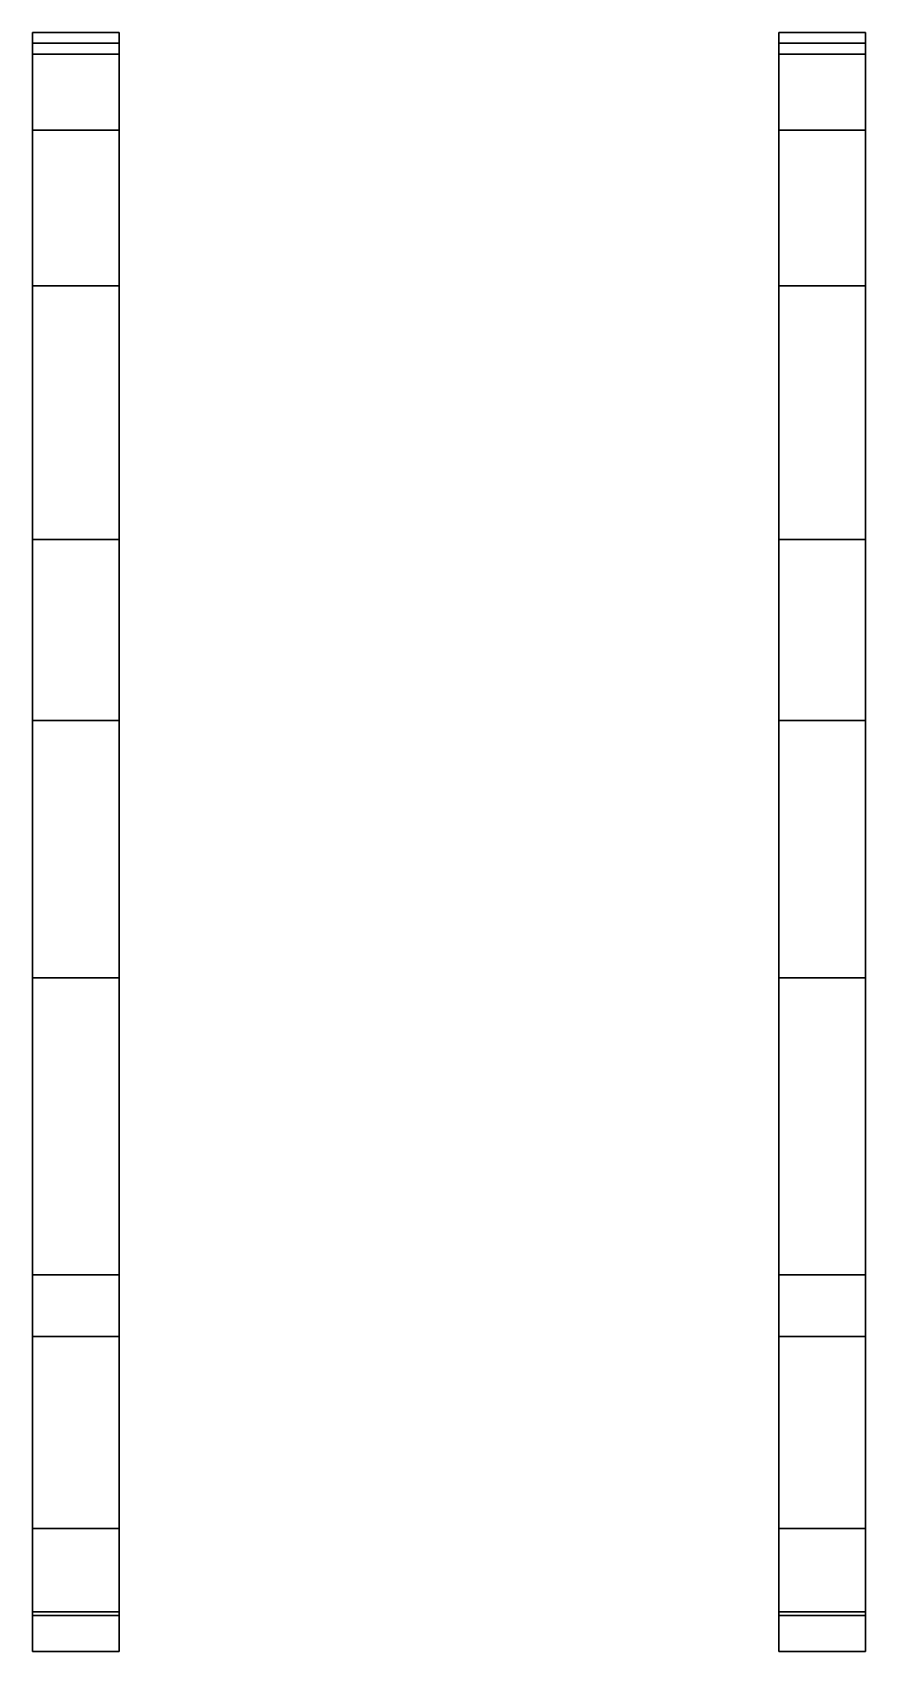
# Model space of a CAD drawing. Extents: x -1.15 to 1.15, y -2.27 to 2.2.
import ezdxf

# ---------------------------------------------------------------- set-up
doc = ezdxf.new("R2010")
doc.units = 0
doc.layers.add('TRACKS', color=8, linetype='CONTINUOUS')

msp = doc.modelspace()

# ---------------------------------------------------------------- linework, layer by layer
at = {"layer": 'TRACKS'}
for points in [[(-0.91, 2.2, 0.78), (-0.91, 2.17, 0.62), (-1.15, 2.17, 0.62), (-1.15, 2.2, 0.78)], [(-1.15, 2.2, 0.78), (-1.15, 2.17, 0.62), (-0.91, 2.17, 0.62), (-0.91, 2.2, 0.78)], [(-0.91, 2.14, 0.97), (-0.91, 2.2, 0.78), (-1.15, 2.2, 0.78), (-1.15, 2.14, 0.97)], [(-1.15, 2.14, 0.97), (-1.15, 2.2, 0.78), (-0.91, 2.2, 0.78), (-0.91, 2.14, 0.97)], [(1.15, 2.2, 0.78), (1.15, 2.17, 0.62), (0.91, 2.17, 0.62), (0.91, 2.2, 0.78)], [(0.91, 2.2, 0.78), (0.91, 2.17, 0.62), (1.15, 2.17, 0.62), (1.15, 2.2, 0.78)], [(0.91, 2.14, 0.97), (0.91, 2.2, 0.78), (1.15, 2.2, 0.78), (1.15, 2.14, 0.97)], [(1.15, 2.14, 0.97), (1.15, 2.2, 0.78), (0.91, 2.2, 0.78), (0.91, 2.14, 0.97)], [(-1.15, 2.17, 0.62), (-1.15, 1.5, -0.03), (-0.91, 1.5, -0.03), (-0.91, 2.17, 0.62)], [(-0.91, 2.17, 0.62), (-0.91, 1.5, -0.03), (-1.15, 1.5, -0.03), (-1.15, 2.17, 0.62)], [(0.91, 2.17, 0.62), (0.91, 1.5, -0.03), (1.15, 1.5, -0.03), (1.15, 2.17, 0.62)], [(1.15, 2.17, 0.62), (1.15, 1.5, -0.03), (0.91, 1.5, -0.03), (0.91, 2.17, 0.62)], [(-1.15, 1.93, 1.12), (-1.15, 2.14, 0.97), (-0.91, 2.14, 0.97), (-0.91, 1.93, 1.12)], [(-0.91, 1.93, 1.12), (-0.91, 2.14, 0.97), (-1.15, 2.14, 0.97), (-1.15, 1.93, 1.12)], [(0.91, 1.93, 1.12), (0.91, 2.14, 0.97), (1.15, 2.14, 0.97), (1.15, 1.93, 1.12)], [(1.15, 1.93, 1.12), (1.15, 2.14, 0.97), (0.91, 2.14, 0.97), (0.91, 1.93, 1.12)], [(-0.91, 0.8, 1), (-0.91, 1.93, 1.12), (-1.15, 1.93, 1.12), (-1.15, 0.8, 1)], [(-1.15, 0.8, 1), (-1.15, 1.93, 1.12), (-0.91, 1.93, 1.12), (-0.91, 0.8, 1)], [(0.91, 0.8, 1), (0.91, 1.93, 1.12), (1.15, 1.93, 1.12), (1.15, 0.8, 1)], [(1.15, 0.8, 1), (1.15, 1.93, 1.12), (0.91, 1.93, 1.12), (0.91, 0.8, 1)], [(-0.91, 1.5, -0.03), (-0.91, -1.4, -0.03), (-1.15, -1.4, -0.03), (-1.15, 1.5, -0.03)], [(-1.15, 1.5, -0.03), (-1.15, -1.4, -0.03), (-0.91, -1.4, -0.03), (-0.91, 1.5, -0.03)], [(0.91, 1.5, -0.03), (0.91, -1.4, -0.03), (1.15, -1.4, -0.03), (1.15, 1.5, -0.03)], [(1.15, 1.5, -0.03), (1.15, -1.4, -0.03), (0.91, -1.4, -0.03), (0.91, 1.5, -0.03)], [(-1.15, 0.3, 0.96), (-1.15, 0.8, 1), (-0.91, 0.8, 1), (-0.91, 0.3, 0.96)], [(-0.91, 0.3, 0.96), (-0.91, 0.8, 1), (-1.15, 0.8, 1), (-1.15, 0.3, 0.96)], [(0.91, 0.3, 0.96), (0.91, 0.8, 1), (1.15, 0.8, 1), (1.15, 0.3, 0.96)], [(1.15, 0.3, 0.96), (1.15, 0.8, 1), (0.91, 0.8, 1), (0.91, 0.3, 0.96)], [(-0.91, -0.41, 0.91), (-0.91, 0.3, 0.96), (-1.15, 0.3, 0.96), (-1.15, -0.41, 0.91)], [(-1.15, -0.41, 0.91), (-1.15, 0.3, 0.96), (-0.91, 0.3, 0.96), (-0.91, -0.41, 0.91)], [(1.15, -0.41, 0.91), (1.15, 0.3, 0.96), (0.91, 0.3, 0.96), (0.91, -0.41, 0.91)], [(0.91, -0.41, 0.91), (0.91, 0.3, 0.96), (1.15, 0.3, 0.96), (1.15, -0.41, 0.91)], [(-1.15, -1.23, 0.85), (-1.15, -0.41, 0.91), (-0.91, -0.41, 0.91), (-0.91, -1.23, 0.85)], [(-0.91, -1.23, 0.85), (-0.91, -0.41, 0.91), (-1.15, -0.41, 0.91), (-1.15, -1.23, 0.85)], [(0.91, -1.23, 0.85), (0.91, -0.41, 0.91), (1.15, -0.41, 0.91), (1.15, -1.23, 0.85)], [(1.15, -1.23, 0.85), (1.15, -0.41, 0.91), (0.91, -0.41, 0.91), (0.91, -1.23, 0.85)], [(-0.91, -1.93, 0.81), (-0.91, -1.23, 0.85), (-1.15, -1.23, 0.85), (-1.15, -1.93, 0.81)], [(-1.15, -1.93, 0.81), (-1.15, -1.23, 0.85), (-0.91, -1.23, 0.85), (-0.91, -1.93, 0.81)], [(1.15, -1.93, 0.81), (1.15, -1.23, 0.85), (0.91, -1.23, 0.85), (0.91, -1.93, 0.81)], [(0.91, -1.93, 0.81), (0.91, -1.23, 0.85), (1.15, -1.23, 0.85), (1.15, -1.93, 0.81)], [(-0.91, -1.4, -0.03), (-0.91, -2.17, 0.21), (-1.15, -2.17, 0.21), (-1.15, -1.4, -0.03)], [(-1.15, -1.4, -0.03), (-1.15, -2.17, 0.21), (-0.91, -2.17, 0.21), (-0.91, -1.4, -0.03)], [(0.91, -1.4, -0.03), (0.91, -2.17, 0.21), (1.15, -2.17, 0.21), (1.15, -1.4, -0.03)], [(1.15, -1.4, -0.03), (1.15, -2.17, 0.21), (0.91, -2.17, 0.21), (0.91, -1.4, -0.03)], [(-0.91, -2.16, 0.73), (-0.91, -1.93, 0.81), (-1.15, -1.93, 0.81), (-1.15, -2.16, 0.73)], [(-1.15, -2.16, 0.73), (-1.15, -1.93, 0.81), (-0.91, -1.93, 0.81), (-0.91, -2.16, 0.73)], [(1.15, -2.16, 0.73), (1.15, -1.93, 0.81), (0.91, -1.93, 0.81), (0.91, -2.16, 0.73)], [(0.91, -2.16, 0.73), (0.91, -1.93, 0.81), (1.15, -1.93, 0.81), (1.15, -2.16, 0.73)], [(-1.15, -2.27, 0.47), (-1.15, -2.16, 0.73), (-0.91, -2.16, 0.73), (-0.91, -2.27, 0.47)], [(-0.91, -2.27, 0.47), (-0.91, -2.16, 0.73), (-1.15, -2.16, 0.73), (-1.15, -2.27, 0.47)], [(-0.91, -2.17, 0.21), (-0.91, -2.27, 0.47), (-1.15, -2.27, 0.47), (-1.15, -2.17, 0.21)], [(-1.15, -2.17, 0.21), (-1.15, -2.27, 0.47), (-0.91, -2.27, 0.47), (-0.91, -2.17, 0.21)], [(1.15, -2.27, 0.47), (1.15, -2.16, 0.73), (0.91, -2.16, 0.73), (0.91, -2.27, 0.47)], [(0.91, -2.27, 0.47), (0.91, -2.16, 0.73), (1.15, -2.16, 0.73), (1.15, -2.27, 0.47)], [(1.15, -2.17, 0.21), (1.15, -2.27, 0.47), (0.91, -2.27, 0.47), (0.91, -2.17, 0.21)], [(0.91, -2.17, 0.21), (0.91, -2.27, 0.47), (1.15, -2.27, 0.47), (1.15, -2.17, 0.21)]]:
    msp.add_3dface(points, dxfattribs=at)

doc.saveas('drawing.dxf')
